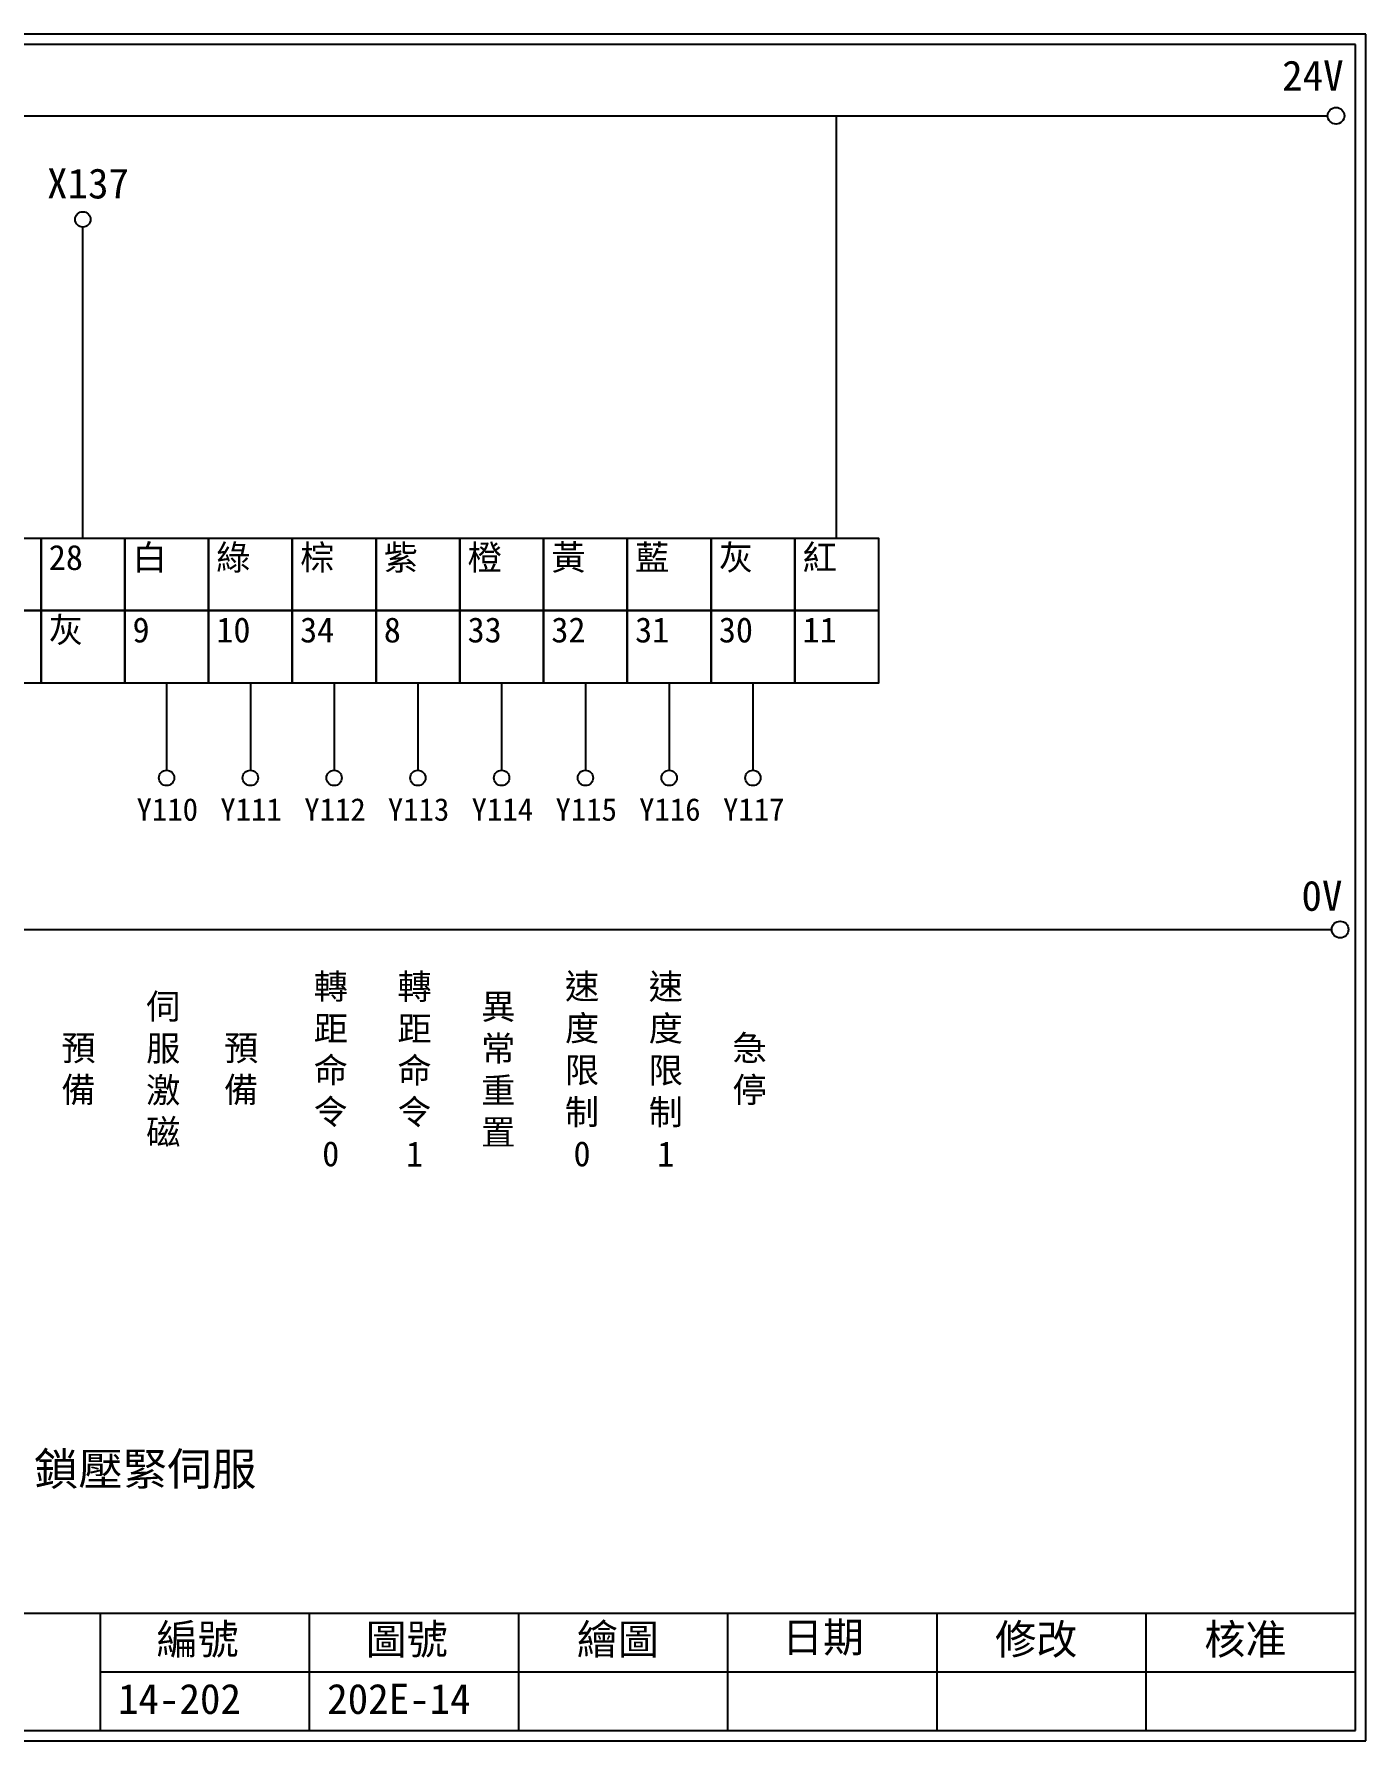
# Model space of a CAD drawing. Extents: x 627 to 914, y 3 to 207.
# Drawn here: x 755 to 914.2, y 3 to 207 of the extents above; entities that cross this region are included whole.
import ezdxf

# ---------------------------------------------------------------- set-up
doc = ezdxf.new("R2010")
doc.units = 0
doc.layers.get('0').update_dxf_attribs({"linetype": 'CONTINUOUS'})
doc.layers.add('圖框層', color=7, linetype='CONTINUOUS')
doc.layers.add('標尺寸層', color=3, linetype='CONTINUOUS')
doc.styles.add('CNS', font='romanc.shx', dxfattribs={"bigfont": 'chineset.shx'})
doc.styles.add('STSL', font='kaiu.ttf')

msp = doc.modelspace()

# ---------------------------------------------------------------- linework, layer by layer
for p, q in [((760.86, 146.73), (760.86, 183.91)), ((770.87, 129.4), (770.87, 119)), ((780.88, 129.4), (780.88, 119)), ((790.89, 129.4), (790.89, 119)), ((800.9, 129.4), (800.9, 119)), ((810.91, 129.4), (810.91, 119)), ((820.92, 129.4), (820.92, 119)), ((830.93, 129.4), (830.93, 119)), ((840.94, 129.4), (840.94, 119))]:
    msp.add_line(p, q)
for points in [[(745.85, 146.73), (755.86, 146.73), (755.86, 138.07), (745.85, 138.07)], [(755.86, 146.73), (765.87, 146.73), (765.87, 138.07), (755.86, 138.07)], [(765.87, 146.73), (775.88, 146.73), (775.88, 138.07), (765.87, 138.07)], [(775.88, 146.73), (785.89, 146.73), (785.89, 138.07), (775.88, 138.07)], [(785.89, 146.73), (795.9, 146.73), (795.9, 138.07), (785.89, 138.07)], [(795.9, 146.73), (805.91, 146.73), (805.91, 138.07), (795.9, 138.07)], [(805.91, 146.73), (815.92, 146.73), (815.92, 138.07), (805.91, 138.07)], [(815.92, 146.73), (825.93, 146.73), (825.93, 138.07), (815.92, 138.07)], [(825.93, 146.73), (835.94, 146.73), (835.94, 138.07), (825.93, 138.07)], [(835.94, 146.73), (845.95, 146.73), (845.95, 138.07), (835.94, 138.07)], [(845.95, 146.73), (855.96, 146.73), (855.96, 138.07), (845.95, 138.07)], [(745.85, 138.07), (755.86, 138.07), (755.86, 129.4), (745.85, 129.4)], [(755.86, 138.07), (765.87, 138.07), (765.87, 129.4), (755.86, 129.4)], [(765.87, 138.07), (775.88, 138.07), (775.88, 129.4), (765.87, 129.4)], [(775.88, 138.07), (785.89, 138.07), (785.89, 129.4), (775.88, 129.4)], [(785.89, 138.07), (795.9, 138.07), (795.9, 129.4), (785.89, 129.4)], [(795.9, 138.07), (805.91, 138.07), (805.91, 129.4), (795.9, 129.4)], [(805.91, 138.07), (815.92, 138.07), (815.92, 129.4), (805.91, 129.4)], [(815.92, 138.07), (825.93, 138.07), (825.93, 129.4), (815.92, 129.4)], [(825.93, 138.07), (835.94, 138.07), (835.94, 129.4), (825.93, 129.4)], [(835.94, 138.07), (845.95, 138.07), (845.95, 129.4), (835.94, 129.4)], [(845.95, 138.07), (855.96, 138.07), (855.96, 129.4), (845.95, 129.4)]]:
    msp.add_lwpolyline(points, close=True)
for centre in [(910.63, 197.22), (911.12, 99.96)]:
    msp.add_circle(centre, 1)
at = {"layer": '圖框層', "color": 7}
for p, q in [((914.2, 206.97), (627.2, 206.97)), ((914.2, 3), (914.2, 206.97)), ((912.95, 205.72), (628.45, 205.72)), ((912.95, 4.25), (912.95, 205.72)), ((628.45, 18.25), (912.95, 18.25)), ((762.95, 4.25), (762.95, 18.25)), ((787.95, 4.25), (787.95, 18.25)), ((812.95, 4.25), (812.95, 18.25)), ((837.95, 4.25), (837.95, 18.25)), ((862.95, 4.25), (862.95, 18.25)), ((887.95, 4.25), (887.95, 18.25)), ((762.95, 11.25), (912.95, 11.25)), ((628.45, 4.25), (912.95, 4.25)), ((627.2, 3), (914.2, 3))]:
    msp.add_line(p, q, dxfattribs=at)
at = {"layer": '標尺寸層', "color": 7}
for p, q in [((632.04, 197.22), (909.63, 197.22)), ((632.25, 99.96), (910.12, 99.96))]:
    msp.add_line(p, q, dxfattribs=at)
at = {"layer": '標尺寸層'}
msp.add_line((850.95, 146.73), (850.95, 197.22), dxfattribs=at)
at = {"layer": '標尺寸層', "color": 7}
for centre in [(760.86, 184.83), (770.87, 118.08), (780.88, 118.08), (790.89, 118.08), (800.9, 118.08), (810.91, 118.08), (820.92, 118.08), (830.93, 118.08), (840.94, 118.08)]:
    msp.add_circle(centre, 0.92, dxfattribs=at)

# ---------------------------------------------------------------- texts
at = {"char_height": 3, "width": 8.2913, "attachment_point": 1}
for s, insert in [('28', (756.79, 145.93)), ('{\\fPMingLiU|b0|i0|c136|p18;白}', (766.8, 145.93)), ('{\\fPMingLiU|b0|i0|c136|p18;綠}', (776.81, 145.93)), ('{\\fPMingLiU|b0|i0|c136|p18;棕}', (786.82, 145.93)), ('{\\fPMingLiU|b0|i0|c136|p18;紫}', (796.83, 145.93)), ('{\\fPMingLiU|b0|i0|c136|p18;橙}', (806.84, 145.93)), ('{\\fPMingLiU|b0|i0|c136|p18;黃}', (816.85, 145.93)), ('{\\fPMingLiU|b0|i0|c136|p18;藍}', (826.86, 145.93)), ('{\\fPMingLiU|b0|i0|c136|p18;灰}', (836.87, 145.93)), ('{\\fPMingLiU|b0|i0|c136|p18;紅}', (846.88, 145.93)), ('{\\fPMingLiU|b0|i0|c136|p18;灰}', (756.79, 137.27)), ('9', (766.8, 137.27)), ('10', (776.81, 137.27)), ('34', (786.82, 137.27)), ('8', (796.83, 137.27)), ('33', (806.84, 137.27)), ('32', (816.85, 137.27)), ('31', (826.86, 137.27)), ('30', (836.87, 137.27)), ('11', (846.88, 137.27))]:
    msp.add_mtext(s, dxfattribs=dict(at, insert=insert))
at = {"layer": '圖框層', "color": 4, "style": 'STSL'}
for s, height, p in [('24V', 3.6, (904.19, 200.22)), ('X137', 3.6, (756.58, 187.33)), ('Y110', 2.7, (767.28, 112.96)), ('Y111', 2.7, (777.29, 112.96)), ('Y112', 2.7, (787.32, 112.96)), ('Y113', 2.7, (797.31, 112.96)), ('Y114', 2.7, (807.32, 112.96)), ('Y115', 2.7, (817.35, 112.96)), ('Y116', 2.7, (827.34, 112.96)), ('Y117', 2.7, (837.37, 112.96)), ('0V', 3.6, (906.5, 102.2)), ('編號', 3.6, (769.66, 13.34)), ('圖號', 3.6, (794.66, 13.34)), ('繪圖', 3.6, (819.89, 13.34)), ('日期', 3.6, (844.41, 13.59)), ('修改', 3.6, (869.89, 13.34)), ('核准', 3.6, (894.89, 13.34)), ('14-202', 3.6, (765.06, 6.22)), ('202E-14', 3.6, (790.06, 6.22))]:
    msp.add_text(s, height=height, dxfattribs=at).set_placement(p)
at = {"layer": '標尺寸層', "color": 7, "attachment_point": 5, "style": 'CNS'}
for s, insert, char_height, width in [('{\\fDFKai-SB|b0|i0|c136|p65;轉距命令0}', (790.49, 83.14), 3, 1.8888), ('{\\fDFKai-SB|b0|i0|c136|p65;轉距命令1}', (800.5, 83.14), 3, 1.8888), ('{\\fDFKai-SB|b0|i0|c136|p65;速度限制0}', (820.52, 83.14), 3, 1.8888), ('{\\fDFKai-SB|b0|i0|c136|p65;速度限制1}', (830.53, 83.14), 3, 1.8888), ('{\\fDFKai-SB|b0|i0|c136|p65;伺服激磁}', (770.47, 83.14), 3, 1.8888), ('{\\fDFKai-SB|b0|i0|c136|p65;異常重置}', (810.51, 83.14), 3, 1.8888), ('{\\fDFKai-SB|b0|i0|c136|p65;急停}', (840.54, 83.14), 3, 1.8888), ('{\\fDFKai-SB|b0|i0|c136|p65;預備}', (760.34, 83.14), 3, 1.8888), ('{\\fDFKai-SB|b0|i0|c136|p65;預備}', (779.78, 83.14), 3, 1.8888), ('{\\fDFKai-SB|b0|i0|c136|p65;鎖壓緊伺服}', (768.3, 35.27), 3.9, 27.7582)]:
    msp.add_mtext(s, dxfattribs=dict(at, insert=insert, char_height=char_height, width=width))

doc.saveas('drawing.dxf')
